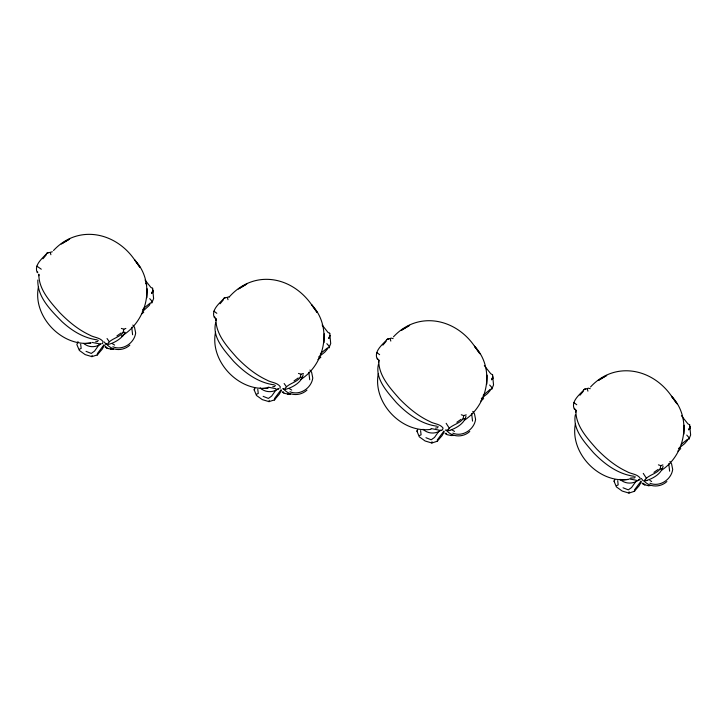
<?xml version="1.0" encoding="UTF-8"?>
<svg xmlns="http://www.w3.org/2000/svg" width="727" height="727" viewBox="0 0 727 727"><rect width="100%" height="100%" fill="white"/><g stroke="black" fill="none" stroke-linecap="round" stroke-linejoin="round"><path stroke-width="1.09" d="M53.525 250.506C77.844 224.225 115.448 231.895 134.595 259.839C156.096 282.33 147.745 320.425 121.936 335.874M229.223 296.961C253.914 269.299 291.454 275.887 311.701 304.831C332.503 326.632 325.551 363.718 300.805 379.476M393.452 336.865C417.771 310.593 455.375 318.253 474.522 346.197C494.978 367.662 488.68 404.203 464.508 420.151M590.551 386.946C614.869 360.665 652.473 368.325 671.621 396.279C692.077 417.734 685.788 454.284 661.606 470.224M146.89 297.707L147.172 288.792M323.997 342.699L324.269 333.784M486.817 384.065L487.099 375.15M683.916 434.137L684.198 425.231M37.831 280.031C37.204 297.007 50.89 310.411 61.977 321.643C71.828 330.721 83.714 338.128 97.209 339.854M38.431 287.101C32.461 316.118 61.713 347.188 91.029 342.999L83.932 343.644M215.537 332.103C209.567 361.11 238.82 392.18 268.136 387.991L261.038 388.645M378.358 373.469C372.388 402.476 401.64 433.546 430.957 429.357M575.457 423.541C569.486 452.557 598.739 483.619 628.055 479.429M151.807 302.314L151.734 300.887L149.717 298.661M328.913 347.306L329.031 346.697M491.734 388.672L491.661 387.246L489.644 385.028M688.832 438.744L688.76 437.327L686.742 435.1M104.343 342.017L105.869 344.089L107.178 344.671C110.277 338.564 118.919 338.028 123.063 332.584L123.844 329.24L125.853 328.431M283.721 388.836L282.812 388.636L284.284 389.663C287.383 383.556 296.025 383.029 300.16 377.586L300.951 374.232L303.386 373.469M446.551 430.202L445.642 430.002L447.105 431.029C450.204 424.922 458.846 424.395 462.99 418.952L463.771 415.599L466.207 414.835M641.368 478.457L642.895 480.529L644.204 481.101C647.303 474.995 655.945 474.467 660.089 469.024L660.879 465.671L662.879 464.871M78.007 341.59L76.871 344.543L79.343 350.441L85.168 354.612L91.92 356.639L97.636 354.785L97.382 353.567L104.043 344.68M281.149 389.672L274.488 398.56L274.742 399.777L269.017 401.64L262.265 399.614L256.449 395.443L254.332 390.245L254.859 388.154M443.97 431.038L437.309 439.926L437.563 441.144L431.847 443.007L425.095 440.98L419.27 436.809L417.153 431.611L417.68 429.521M641.069 481.12L634.407 490.007L634.662 491.225L628.946 493.079L622.194 491.052L616.369 486.881L614.251 481.692L614.778 479.593M575.321 414.853C572.54 429.63 584.608 442.343 593.486 452.694C604.5 464.099 618.095 474.249 634.235 476.294M285.284 389.372C291.454 387.945 301.65 382.811 303.177 374.787M448.105 430.738C454.275 429.312 464.471 424.177 465.998 416.153M645.203 480.811C651.374 479.393 661.57 474.258 663.097 466.225M152.552 288.165L152.934 290.446M329.658 333.157L330.04 335.447M492.479 374.523L492.933 376.786L491.579 379.839L492.77 376.977M689.578 424.595L689.959 426.885M48.582 252.678L47.682 252.496C43.184 257.812 33.851 264.401 37.132 272.416L37.722 272.743L37.613 271.88M225.688 297.67L224.788 297.488C220.29 302.814 210.957 309.393 214.238 317.417L216.437 318.917M388.509 339.036L387.609 338.855C383.111 344.18 373.778 350.759 377.059 358.784L379.258 360.283M585.608 389.118L584.708 388.936C580.219 394.252 570.877 400.841 574.157 408.856L576.366 410.364M98.254 340.309L97.545 341.472L95.655 341.754M275.36 385.301L274.652 386.464L272.752 386.746M438.181 426.667L437.472 427.83L435.582 428.112M635.28 476.748L634.571 477.912L630.609 478.021M152.843 290.609L151.652 293.472L153.006 290.427M329.94 335.61L328.758 338.473L330.113 335.42M689.868 427.049L688.678 429.911L690.032 426.867M279.959 388.427L280.258 386.709C277.296 382.384 270.817 382.62 266.591 379.939C255.204 374.614 245.426 366.426 236.702 357.484C227.26 346.715 215.746 334.42 215.937 319.171L216.019 320.725M215.646 322.824C212.011 337.682 224.716 350.823 233.567 361.246C244.581 372.66 258.176 382.811 274.315 384.856M378.467 364.191C374.832 379.049 387.536 392.189 396.388 402.613C407.402 414.026 420.997 424.177 437.136 426.222M151.752 303.15L153.606 298.552L152.943 291.727M328.849 348.142L330.712 343.544L330.049 336.719M491.679 389.508L493.533 384.91L492.87 378.085M688.778 439.59L690.632 434.991L689.968 428.158M104.306 345.489L102.125 349.278L97.136 355.067M281.413 390.49L279.232 394.279L274.243 400.068M444.233 431.856L442.052 435.646L437.063 441.434M641.332 481.928L639.151 485.718L634.162 491.507M447.687 430.184L449.886 430.584M644.785 480.265L646.985 480.656M99.081 344.734L94.555 351.086L91.275 353.431L86.022 351.35M276.178 389.727L271.662 396.079L268.381 398.432L263.129 396.342M438.999 431.093L434.482 437.445L431.202 439.799L425.949 437.709M636.107 481.174L631.581 487.517L628.31 489.871L623.048 487.781M254.568 388.745L253.977 389.545L254.332 390.245M417.389 430.111L416.798 430.911L417.153 431.611M614.497 480.183L613.897 480.983L614.251 481.692M42.957 258.785L46.228 254.886M220.054 303.777L223.325 299.878M382.884 345.143L386.155 341.245M579.982 395.215L583.254 391.317M142.601 309.793L144.337 307.939M320.289 354.167L321.434 352.931M483.146 395.306L490.452 389.19L490.252 390.408L487.572 393.534L481.356 398.487M144.31 307.785L150.525 302.832L149.271 305.431L142.319 311.738M321.407 352.777L327.632 347.824L327.432 349.042L324.751 352.168L318.526 357.121M681.335 444.215L687.551 439.272L687.36 440.48L684.67 443.615L678.455 448.559M123.063 332.584L124.799 332.148L125.198 332.657C121.927 338.564 113.721 343.389 108.178 344.371M141.529 314.046L143.737 312.219M317.899 359.647L320.843 357.211M480.72 401.013L483.664 398.578M677.818 451.085L680.763 448.659M46.873 253.141L52.353 251.787M223.971 298.134L229.459 296.78M386.8 339.5L391.28 338.11L393.107 338.609M583.899 389.572L588.379 388.182L590.206 388.691M91.92 356.639L92.12 355.376M269.017 401.64L269.226 400.368M431.847 443.007L432.047 441.734M628.946 493.079L629.146 491.815M116.92 335.919L121.118 332.975M294.026 380.912L298.215 377.976M456.847 422.278L461.045 419.343M653.946 472.35L658.144 469.415M129.851 345.116C123.599 350.887 113.576 351.196 107.469 345.034M306.958 390.117C300.705 395.888 290.682 396.188 284.575 390.026M469.778 431.484C463.526 437.254 453.503 437.554 447.396 431.393M666.877 481.556C660.625 487.326 650.601 487.635 644.495 481.465M61.241 244.036L69.692 238.983L61.868 243.645M238.347 289.028L246.798 283.975L238.965 288.646M401.168 330.394L409.619 325.342L401.795 330.013M598.266 380.466L606.718 375.423L598.894 380.085M102.443 343.671L103.152 341.717C100.19 337.392 93.71 337.628 89.485 334.947C78.098 329.622 68.32 321.434 59.596 312.492C50.154 301.723 38.64 289.428 38.831 274.179L38.913 275.733M442.37 430.039L443.079 428.076C440.117 423.75 433.637 423.986 429.412 421.315C418.025 415.98 408.247 407.792 399.523 398.85C390.081 388.091 378.567 375.786 378.758 360.537L378.84 362.091M101.353 343.671C96.228 347.588 88.73 347.86 83.832 343.426M278.45 388.663C273.052 392.889 265.201 392.671 260.193 387.909M441.28 430.03C435.873 434.255 428.021 434.037 423.014 429.275M639.242 479.611C633.68 484.109 625.411 484.464 620.113 479.347M79.552 349.178L81.16 348.442L80.661 344.234M256.649 394.17L258.267 393.443L257.767 389.227M419.479 435.537L421.087 434.81L420.588 430.593M616.578 485.618L618.186 484.882L617.686 480.674M300.16 377.586L301.896 377.149L302.305 377.649M462.99 418.952L464.726 418.516L465.126 419.016M660.089 469.024L661.824 468.588L662.224 469.097M121.473 336.138L122.863 335.874M620.967 480.084L628.001 479.438M98.936 343.753L92.011 342.408M276.042 388.745L268.19 387.164M438.863 430.111L431.011 428.53M635.961 480.193L629.037 478.848M277.669 389.063L278.695 389.045M441.525 430.411L439.462 430.302M99.535 343.944L100.562 344.071M636.561 480.374L637.588 480.511M111.576 349.224L107.242 348.333L105.161 347.115M288.674 394.216L284.348 393.325L282.267 392.107M451.503 435.591L447.169 434.691L445.088 433.474M648.602 485.663L644.267 484.764L642.186 483.546M106.624 343.844L105.715 343.644L105.869 344.089M112.867 346.779C122.627 350.914 134.295 343.226 135.667 333.03L134.559 327.459L132.85 325.033M289.973 391.771C299.733 395.906 311.401 388.218 312.774 378.022L311.665 372.451L309.956 370.025M452.794 433.138C462.554 437.272 474.222 429.584 475.594 419.388L474.486 413.817L472.777 411.391M649.893 483.219C659.653 487.344 671.321 479.656 672.693 469.46L671.584 463.899L669.876 461.463M658.408 464.853L660.879 465.671M461.3 414.781L463.771 415.599M298.479 373.414L300.951 374.232M121.373 328.413L123.844 329.24M638.651 479.747L639.878 479.875L640.187 478.148C637.216 473.822 630.736 474.068 626.51 471.387C615.133 466.052 605.355 457.865 596.622 448.932C587.18 438.163 575.666 425.858 575.866 410.619L575.938 412.164M106.696 347.806L107.741 348.269M41.285 269.208L36.823 266.127M689.705 424.85L687.896 423.823L681.426 415.735M492.606 374.778L490.789 373.751L484.327 365.654M329.785 333.411L327.968 332.384L322.134 325.014M152.679 288.41L150.862 287.383L145.036 280.022M649.902 480.456L651.656 481.501M451.921 429.857L454.557 431.429M289.101 388.491L291.736 390.063M111.994 343.498L114.63 345.071M446.451 434.064L445.742 433.165L446.623 434.173M283.63 392.698L282.921 391.798L283.803 392.807M576.747 404.757L573.848 402.567M379.639 354.685L376.75 352.495M216.819 313.319L213.929 311.129M326.823 343.662L328.84 345.879M646.321 478.148L643.259 473.377M449.222 428.067L446.16 423.305M286.402 386.7L284.139 383.52M109.295 341.708L107.042 338.528M106.006 347.106L106.524 347.706M145.6 283.057L146.809 284.848M105.46 346.034L105.815 346.797M587.334 388.981L587.916 391.153M390.235 338.909L390.817 341.081M227.406 297.543L227.996 299.715M50.308 252.542L50.89 254.723M689.55 425.931L689.923 428.63L689.832 427.876M492.57 376.759L492.824 378.558L492.733 377.795M152.525 289.491L152.897 292.19L152.806 291.436M574.639 408.32L574.748 409.174M377.54 358.247L377.649 359.102M214.719 316.881L214.819 317.735M668.767 463.726L669.631 471.196M471.669 413.654L472.532 421.115M308.848 372.288L309.711 379.748M131.741 327.295L132.605 334.756M113.212 349.114L110.895 349.105L113.212 349.114M290.318 394.116L288.001 394.098L290.318 394.116M453.139 435.482L450.822 435.464L453.139 435.482M650.238 485.554L647.921 485.536L650.238 485.554M644.767 484.709L642.841 483.237L644.767 484.709M672.239 397.115L671.621 396.279L677.01 403.821L672.239 397.115M475.14 347.043L474.522 346.197L479.911 353.749L475.14 347.043M312.319 305.667L311.701 304.831L317.09 312.383L312.319 305.667M135.213 260.675L134.595 259.839L139.984 267.391L135.213 260.675"/></g></svg>
